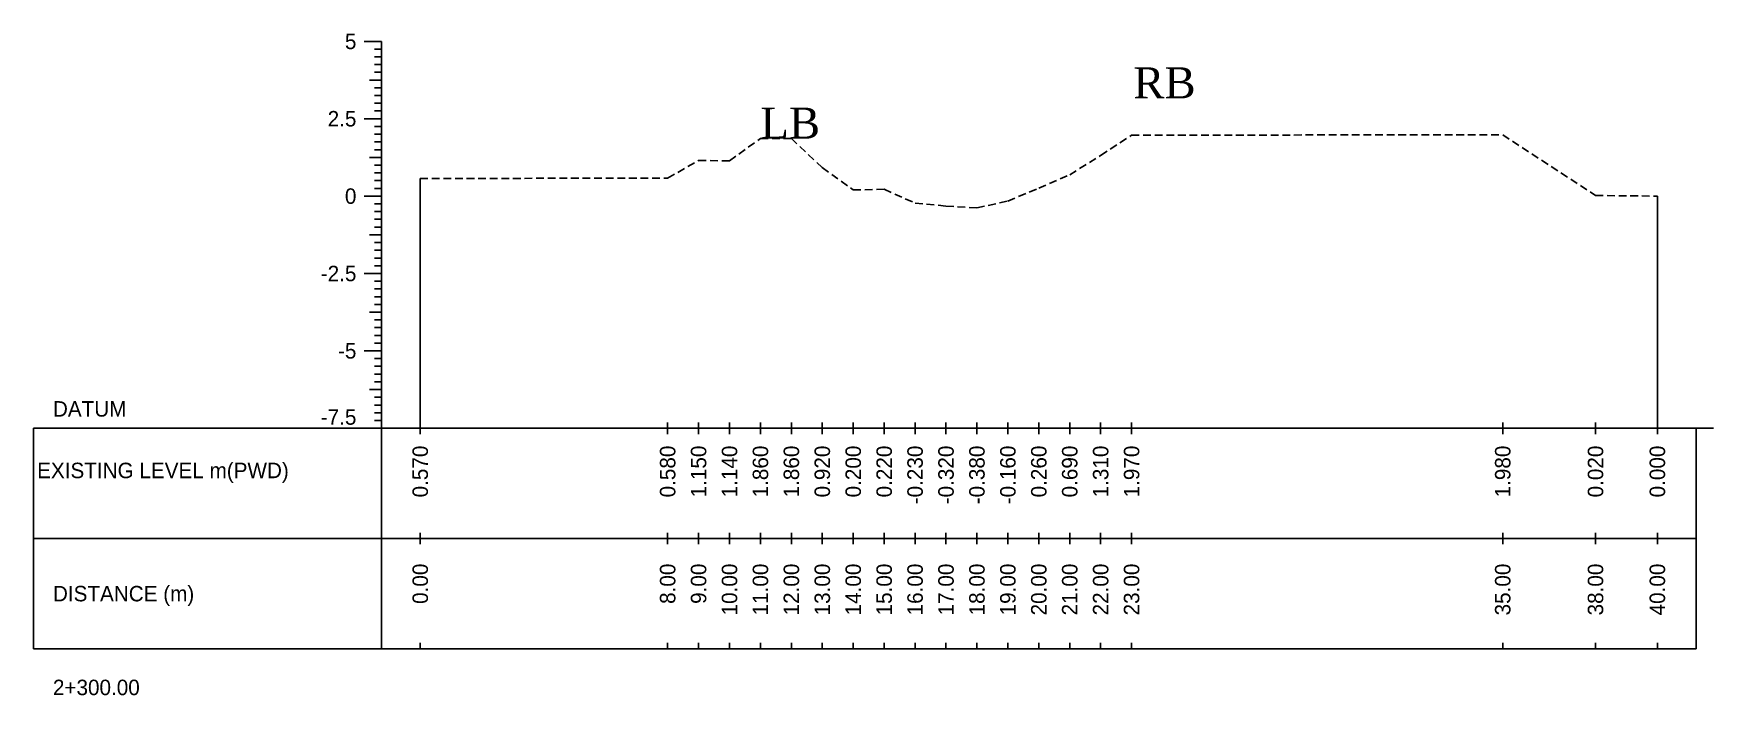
# Model space of a CAD drawing. Header units: inches. Extents: x 3247 to 4722, y -1199 to -293.
# Drawn here: x 4422.9 to 4477.2, y -1108.4 to -1087 of the extents above; entities that cross this region are included whole.
import ezdxf
from ezdxf.enums import TextEntityAlignment as Align

# ---------------------------------------------------------------- set-up
doc = ezdxf.new("R2010")
doc.units = ezdxf.units.IN
doc.header["$MEASUREMENT"] = 0
doc.linetypes.add('HIDDEN', pattern=[0.375, 0.25, -0.125])
doc.layers.add('CS_Drawing', color=7, linetype='Continuous')
doc.layers.add('GL', color=3, linetype='HIDDEN')
doc.styles.add('romans', font='romans.shx')

msp = doc.modelspace()

# ---------------------------------------------------------------- linework, layer by layer
at = {"layer": 'CS_Drawing'}
for p, q in [((4434.151, -1087.224), (4433.588, -1087.224)), ((4434.151, -1087.224), (4433.757, -1087.224)), ((4434.151, -1087.224), (4433.926, -1087.224)), ((4434.151, -1099.724), (4434.151, -1087.224)), ((4434.151, -1087.474), (4433.926, -1087.474)), ((4434.151, -1087.724), (4433.926, -1087.724)), ((4434.151, -1087.974), (4433.926, -1087.974)), ((4434.151, -1088.224), (4433.926, -1088.224)), ((4434.151, -1088.474), (4433.757, -1088.474)), ((4434.151, -1088.474), (4433.926, -1088.474)), ((4434.151, -1088.724), (4433.926, -1088.724)), ((4434.151, -1088.974), (4433.926, -1088.974)), ((4434.151, -1089.224), (4433.926, -1089.224)), ((4434.151, -1089.474), (4433.926, -1089.474)), ((4434.151, -1089.724), (4433.588, -1089.724)), ((4434.151, -1089.724), (4433.757, -1089.724)), ((4434.151, -1089.724), (4433.926, -1089.724)), ((4434.151, -1089.974), (4433.926, -1089.974)), ((4434.151, -1090.224), (4433.926, -1090.224)), ((4434.151, -1090.474), (4433.926, -1090.474)), ((4434.151, -1090.974), (4433.757, -1090.974)), ((4434.151, -1090.724), (4433.926, -1090.724)), ((4434.151, -1090.974), (4433.926, -1090.974)), ((4434.151, -1091.224), (4433.926, -1091.224)), ((4434.151, -1091.474), (4433.926, -1091.474)), ((4435.401, -1099.724), (4435.401, -1091.654)), ((4434.151, -1092.224), (4433.588, -1092.224)), ((4434.151, -1092.224), (4433.757, -1092.224)), ((4434.151, -1091.724), (4433.926, -1091.724)), ((4434.151, -1091.974), (4433.926, -1091.974)), ((4434.151, -1092.224), (4433.926, -1092.224)), ((4475.401, -1099.724), (4475.401, -1092.224)), ((4434.151, -1092.474), (4433.926, -1092.474)), ((4434.151, -1092.724), (4433.926, -1092.724)), ((4434.151, -1092.974), (4433.926, -1092.974)), ((4434.151, -1093.224), (4433.926, -1093.224)), ((4434.151, -1093.474), (4433.757, -1093.474)), ((4434.151, -1093.474), (4433.926, -1093.474)), ((4434.151, -1093.724), (4433.926, -1093.724)), ((4434.151, -1093.974), (4433.926, -1093.974)), ((4434.151, -1094.224), (4433.926, -1094.224)), ((4434.151, -1094.724), (4433.588, -1094.724)), ((4434.151, -1094.724), (4433.757, -1094.724)), ((4434.151, -1094.474), (4433.926, -1094.474)), ((4434.151, -1094.724), (4433.926, -1094.724)), ((4434.151, -1094.974), (4433.926, -1094.974)), ((4434.151, -1095.224), (4433.926, -1095.224)), ((4434.151, -1095.474), (4433.926, -1095.474)), ((4434.151, -1095.974), (4433.757, -1095.974)), ((4434.151, -1095.724), (4433.926, -1095.724)), ((4434.151, -1095.974), (4433.926, -1095.974)), ((4434.151, -1096.224), (4433.926, -1096.224)), ((4434.151, -1096.474), (4433.926, -1096.474)), ((4434.151, -1096.724), (4433.926, -1096.724)), ((4434.151, -1096.974), (4433.926, -1096.974)), ((4434.151, -1097.224), (4433.588, -1097.224)), ((4434.151, -1097.224), (4433.757, -1097.224)), ((4434.151, -1097.224), (4433.926, -1097.224)), ((4434.151, -1097.474), (4433.926, -1097.474)), ((4434.151, -1097.724), (4433.926, -1097.724)), ((4434.151, -1097.974), (4433.926, -1097.974)), ((4434.151, -1098.474), (4433.757, -1098.474)), ((4434.151, -1098.224), (4433.926, -1098.224)), ((4434.151, -1098.474), (4433.926, -1098.474)), ((4434.151, -1098.724), (4433.926, -1098.724)), ((4434.151, -1098.974), (4433.926, -1098.974)), ((4434.151, -1099.224), (4433.926, -1099.224)), ((4422.901, -1099.724), (4434.151, -1099.724)), ((4422.901, -1099.724), (4422.901, -1106.849)), ((4434.151, -1099.724), (4433.588, -1099.724)), ((4434.151, -1099.724), (4433.757, -1099.724)), ((4434.151, -1099.474), (4433.926, -1099.474)), ((4434.151, -1099.724), (4433.926, -1099.724)), ((4434.151, -1099.724), (4476.651, -1099.724)), ((4434.151, -1099.724), (4434.151, -1106.849)), ((4435.401, -1099.911), (4435.401, -1099.536)), ((4443.401, -1099.911), (4443.401, -1099.536)), ((4444.401, -1099.911), (4444.401, -1099.536)), ((4445.401, -1099.911), (4445.401, -1099.536)), ((4446.401, -1099.911), (4446.401, -1099.536)), ((4447.401, -1099.911), (4447.401, -1099.536)), ((4448.401, -1099.911), (4448.401, -1099.536)), ((4449.401, -1099.911), (4449.401, -1099.536)), ((4450.401, -1099.911), (4450.401, -1099.536)), ((4451.401, -1099.911), (4451.401, -1099.536)), ((4452.401, -1099.911), (4452.401, -1099.536)), ((4453.401, -1099.911), (4453.401, -1099.536)), ((4454.401, -1099.911), (4454.401, -1099.536)), ((4455.401, -1099.911), (4455.401, -1099.536)), ((4456.401, -1099.911), (4456.401, -1099.536)), ((4457.401, -1099.911), (4457.401, -1099.536)), ((4458.401, -1099.911), (4458.401, -1099.536)), ((4470.401, -1099.911), (4470.401, -1099.536)), ((4473.401, -1099.911), (4473.401, -1099.536)), ((4475.401, -1099.911), (4475.401, -1099.536)), ((4476.651, -1099.724), (4477.213, -1099.724)), ((4476.651, -1099.724), (4477.044, -1099.724)), ((4476.651, -1099.724), (4476.876, -1099.724)), ((4476.651, -1099.724), (4476.651, -1106.849)), ((4422.901, -1103.286), (4434.151, -1103.286)), ((4434.151, -1103.286), (4476.651, -1103.286)), ((4434.151, -1103.286), (4476.651, -1103.286)), ((4435.401, -1103.474), (4435.401, -1103.099)), ((4443.401, -1103.474), (4443.401, -1103.099)), ((4444.401, -1103.474), (4444.401, -1103.099)), ((4445.401, -1103.474), (4445.401, -1103.099)), ((4446.401, -1103.474), (4446.401, -1103.099)), ((4447.401, -1103.474), (4447.401, -1103.099)), ((4448.401, -1103.474), (4448.401, -1103.099)), ((4449.401, -1103.474), (4449.401, -1103.099)), ((4450.401, -1103.474), (4450.401, -1103.099)), ((4451.401, -1103.474), (4451.401, -1103.099)), ((4452.401, -1103.474), (4452.401, -1103.099)), ((4453.401, -1103.474), (4453.401, -1103.099)), ((4454.401, -1103.474), (4454.401, -1103.099)), ((4455.401, -1103.474), (4455.401, -1103.099)), ((4456.401, -1103.474), (4456.401, -1103.099)), ((4457.401, -1103.474), (4457.401, -1103.099)), ((4458.401, -1103.474), (4458.401, -1103.099)), ((4470.401, -1103.474), (4470.401, -1103.099)), ((4473.401, -1103.474), (4473.401, -1103.099)), ((4475.401, -1103.474), (4475.401, -1103.099)), ((4422.901, -1106.849), (4434.151, -1106.849)), ((4434.151, -1106.849), (4476.651, -1106.849)), ((4435.401, -1106.849), (4435.401, -1106.661)), ((4443.401, -1106.849), (4443.401, -1106.661)), ((4444.401, -1106.849), (4444.401, -1106.661)), ((4445.401, -1106.849), (4445.401, -1106.661)), ((4446.401, -1106.849), (4446.401, -1106.661)), ((4447.401, -1106.849), (4447.401, -1106.661)), ((4448.401, -1106.849), (4448.401, -1106.661)), ((4449.401, -1106.849), (4449.401, -1106.661)), ((4450.401, -1106.849), (4450.401, -1106.661)), ((4451.401, -1106.849), (4451.401, -1106.661)), ((4452.401, -1106.849), (4452.401, -1106.661)), ((4453.401, -1106.849), (4453.401, -1106.661)), ((4454.401, -1106.849), (4454.401, -1106.661)), ((4455.401, -1106.849), (4455.401, -1106.661)), ((4456.401, -1106.849), (4456.401, -1106.661)), ((4457.401, -1106.849), (4457.401, -1106.661)), ((4458.401, -1106.849), (4458.401, -1106.661)), ((4470.401, -1106.849), (4470.401, -1106.661)), ((4473.401, -1106.849), (4473.401, -1106.661)), ((4475.401, -1106.849), (4475.401, -1106.661))]:
    msp.add_line(p, q, dxfattribs=at)
at = {"layer": 'GL'}
msp.add_lwpolyline([(4435.401, -1091.654), (4443.401, -1091.644), (4444.401, -1091.074), (4445.401, -1091.084), (4446.401, -1090.364), (4447.401, -1090.364), (4448.401, -1091.304), (4449.401, -1092.024), (4450.401, -1092.004), (4451.401, -1092.454), (4452.401, -1092.544), (4453.401, -1092.604), (4454.401, -1092.384), (4455.401, -1091.964), (4456.401, -1091.534), (4457.401, -1090.914), (4458.401, -1090.254), (4470.401, -1090.244), (4473.401, -1092.204), (4475.401, -1092.224)], dxfattribs=at)

# ---------------------------------------------------------------- texts
at = {"char_height": 1, "width": 685.10646, "attachment_point": 1, "style": 'romans'}
for s, insert in [('{\\fTimes New Roman|b0|i0|c0|p18;RB}', (4458.458, -1088.062)), ('{\\fTimes New Roman|b0|i0|c0|p18;LB}', (4446.401, -1089.364))]:
    msp.add_mtext(s, dxfattribs=dict(at, insert=insert))
at = {"layer": 'CS_Drawing'}
for s, p in [('5', (4433.338, -1087.224)), ('2.5', (4433.338, -1089.724)), ('0', (4433.338, -1092.224)), ('-2.5', (4433.338, -1094.724)), ('-5', (4433.338, -1097.224))]:
    msp.add_text(s, height=0.5, dxfattribs=at).set_placement(p, align=Align.MIDDLE_RIGHT)
for s, p in [('DATUM', (4423.526, -1099.099)), ('EXISTING LEVEL m(PWD)', (4423.016, -1101.088)), ('DISTANCE (m)', (4423.526, -1105.068)), ('2+300.00', (4423.526, -1108.099))]:
    msp.add_text(s, height=0.5, dxfattribs=at).set_placement(p, align=Align.MIDDLE_LEFT)
msp.add_text('-7.5', height=0.5, dxfattribs=at).set_placement((4433.338, -1099.611), align=Align.RIGHT)
for s, p in [('0.570', (4435.401, -1100.286)), ('0.580', (4443.401, -1100.286)), ('1.150', (4444.401, -1100.286)), ('1.140', (4445.401, -1100.286)), ('1.860', (4446.401, -1100.286)), ('1.860', (4447.401, -1100.286)), ('0.920', (4448.401, -1100.286)), ('0.200', (4449.401, -1100.286)), ('0.220', (4450.401, -1100.286)), ('-0.230', (4451.401, -1100.286)), ('-0.320', (4452.401, -1100.286)), ('-0.380', (4453.401, -1100.286)), ('-0.160', (4454.401, -1100.286)), ('0.260', (4455.401, -1100.286)), ('0.690', (4456.401, -1100.286)), ('1.310', (4457.401, -1100.286)), ('1.970', (4458.401, -1100.286)), ('1.980', (4470.401, -1100.286)), ('0.020', (4473.401, -1100.286)), ('0.000', (4475.401, -1100.286)), ('0.00', (4435.401, -1104.099)), ('8.00', (4443.401, -1104.099)), ('9.00', (4444.401, -1104.099)), ('10.00', (4445.401, -1104.099)), ('11.00', (4446.401, -1104.099)), ('12.00', (4447.401, -1104.099)), ('13.00', (4448.401, -1104.099)), ('14.00', (4449.401, -1104.099)), ('15.00', (4450.401, -1104.099)), ('16.00', (4451.401, -1104.099)), ('17.00', (4452.401, -1104.099)), ('18.00', (4453.401, -1104.099)), ('19.00', (4454.401, -1104.099)), ('20.00', (4455.401, -1104.099)), ('21.00', (4456.401, -1104.099)), ('22.00', (4457.401, -1104.099)), ('23.00', (4458.401, -1104.099)), ('35.00', (4470.401, -1104.099)), ('38.00', (4473.401, -1104.099)), ('40.00', (4475.401, -1104.099))]:
    msp.add_text(s, height=0.5, rotation=90, dxfattribs=at).set_placement(p, align=Align.MIDDLE_RIGHT)

doc.saveas('drawing.dxf')
